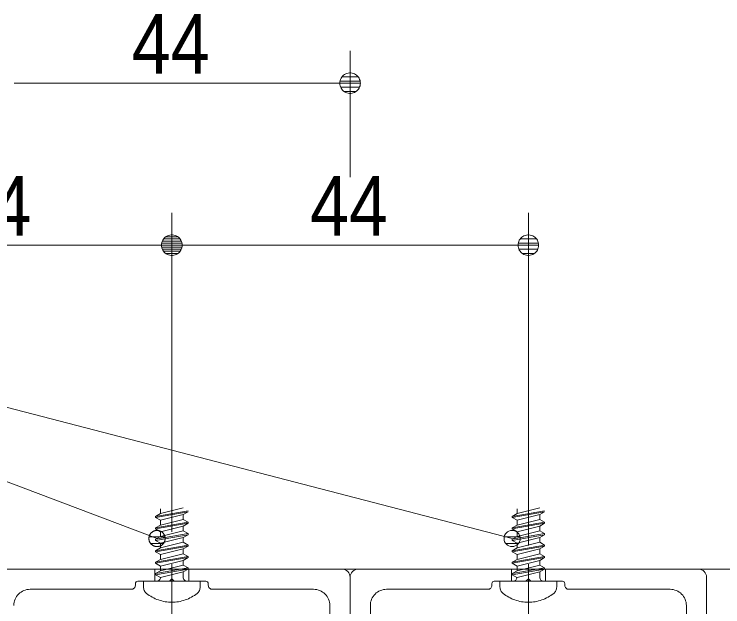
# Model space of a CAD drawing. Units: millimetres, scale not verified. Extents: x -6062 to 6062, y -3045 to 3045.
# Drawn here: x 1103.4 to 1540.7, y 1016.9 to 1382.8 of the extents above; entities that cross this region are included whole.
import ezdxf
from ezdxf.enums import TextEntityAlignment as Align

# ---------------------------------------------------------------- set-up
doc = ezdxf.new("R2010")
doc.units = ezdxf.units.MM
doc.header["$LTSCALE"] = 20
for name, color, linetype, lineweight in [('0-1_3一般', 7, 'Continuous', 9), ('0-2_2寸法-1', 7, 'Continuous', 9), ('0-3_0', 7, 'Continuous', 9), ('0-4_2寸法-3', 7, 'Continuous', 9)]:
    doc.layers.add(name, color=color, linetype=linetype, lineweight=lineweight)
doc.styles.add('ＭＳ Ｐゴシック', font='')
doc.styles.get('ＭＳ Ｐゴシック').set_extended_font_data('MS PGothic')

# ---------------------------------------------------------------- blocks, each defined once
blk = doc.blocks.new('グループ-23')
at = {"layer": '0-1_3一般'}
blk.add_line((49513.7, 20804.9), (71363.7, 20804.9), dxfattribs=at)
blk = doc.blocks.new('グループ-71')
at = {"layer": '0-1_3一般'}
for p, q in [((64363.7, 21525.6), (63963.7, 21454.9)), ((64303.7, 21560.2), (64023.7, 21489.5)), ((64023.7, 21548.3), (64023.7, 21489.5)), ((63963.7, 21441.6), (64363.7, 21512.2)), ((63963.7, 21454.9), (64023.7, 21489.5)), ((63963.7, 21441.6), (63963.7, 21454.9)), ((63963.7, 21441.6), (64023.7, 21406.9)), ((64023.7, 21406.9), (64303.7, 21477.6)), ((64303.7, 21477.6), (64363.7, 21512.2)), ((64303.7, 21477.6), (64303.7, 21418.9)), ((63963.7, 21300.2), (64363.7, 21370.9)), ((64303.7, 21418.9), (64023.7, 21348.2)), ((64023.7, 21406.9), (64023.7, 21348.2)), ((64363.7, 21384.2), (64303.7, 21418.9)), ((64303.7, 21336.3), (64363.7, 21370.9)), ((64363.7, 21370.9), (64363.7, 21384.2)), ((63963.7, 21300.2), (63963.7, 21313.6)), ((64023.7, 21265.6), (64023.7, 21206.9)), ((64303.7, 21336.3), (64303.7, 21277.5)), ((64363.7, 21242.9), (63963.7, 21172.2)), ((63963.7, 21172.2), (64023.7, 21206.9)), ((63963.7, 21158.9), (63963.7, 21172.2)), ((64023.7, 21124.3), (64303.7, 21194.9)), ((64303.7, 21194.9), (64363.7, 21229.6)), ((64303.7, 21194.9), (64303.7, 21136.2)), ((63963.7, 21158.9), (64023.7, 21124.3)), ((63963.7, 21017.6), (64363.7, 21088.2)), ((64303.7, 21136.2), (64023.7, 21065.5)), ((64023.7, 21124.3), (64023.7, 21065.5)), ((64363.7, 21101.6), (64303.7, 21136.2)), ((64303.7, 21053.6), (64363.7, 21088.2)), ((64363.7, 21088.2), (64363.7, 21101.6)), ((63963.7, 21017.6), (63963.7, 21030.9)), ((64303.7, 21053.6), (64303.7, 20994.9)), ((64363.7, 20960.2), (63963.7, 20889.6)), ((63963.7, 20889.6), (64023.7, 20924.2)), ((64023.7, 20982.9), (64023.7, 20924.2)), ((64023.7, 20841.6), (64303.7, 20912.3)), ((64303.7, 20912.3), (64363.7, 20946.9)), ((64303.7, 20912.3), (64303.7, 20853.5)), ((63963.7, 20876.2), (63963.7, 20889.6)), ((63963.7, 20876.2), (64023.7, 20841.6)), ((64303.7, 20853.5), (64023.7, 20782.9)), ((64023.7, 20841.6), (64023.7, 20782.9)), ((64363.7, 20818.9), (64303.7, 20853.5)), ((64363.7, 20805.6), (64363.7, 20818.9)), ((63963.7, 20734.9), (64363.7, 20805.6)), ((63963.7, 20734.9), (63963.7, 20748.2)), ((63963.7, 20734.9), (64023.5, 20700.4)), ((64023.7, 20700.3), (64303.7, 20770.9)), ((64303.7, 20770.9), (64363.7, 20805.6)), ((64303.7, 20770.9), (64303.7, 20704.9)), ((63813.7, 20654.9), (63973.7, 20654.9)), ((63813.7, 20582.7), (63813.7, 20654.9)), ((64023.5, 20700.4), (64023.7, 20700.3)), ((64513.7, 20654.9), (64513.7, 20582.7)), ((64163.7, 20394.9), (64163.7, 20346.6))]:
    blk.add_line(p, q, dxfattribs=at)
for points in [[(64363.7, 21384.2), (63963.7, 21313.6), (64023.7, 21348.2)], [(63963.7, 21300.2), (64023.7, 21265.6), (64303.7, 21336.3)], [(64363.7, 21242.9), (64303.7, 21277.5), (64023.7, 21206.9)], [(63963.7, 21158.9), (64363.7, 21229.6), (64363.7, 21242.9)], [(64363.7, 21101.6), (63963.7, 21030.9), (64023.7, 21065.5)], [(63963.7, 21017.6), (64023.7, 20982.9), (64303.7, 21053.6)], [(64363.7, 20960.2), (64303.7, 20994.9), (64023.7, 20924.2)], [(63963.7, 20876.2), (64363.7, 20946.9), (64363.7, 20960.2)], [(64363.7, 20818.9), (63963.7, 20748.2), (64023.7, 20782.9)], [(63973.7, 20654.9), (64353.7, 20654.9), (64513.7, 20654.9)]]:
    blk.add_lwpolyline(points, dxfattribs=at)
for centre, radius, start, end in [((63973.7, 20704.9), 50, 270, 312.40515), ((63973.7, 20704.9), 50, 312.40515, 354.8103), ((64353.7, 20704.9), 50, 180, 225), ((64353.7, 20704.9), 50, 225, 270), ((63913.7, 20582.7), 100, 180, 205.65891), ((64413.7, 20582.7), 100, 334.34109, 0), ((63913.7, 20582.7), 100, 205.65891, 231.31781), ((64163.7, 20894.9), 500, 231.31781, 250.65891), ((64163.7, 20894.9), 500, 289.34109, 308.68219), ((64413.7, 20582.7), 100, 308.68219, 334.34109), ((64163.7, 20894.9), 500, 250.65891, 270), ((64163.7, 20894.9), 500, 270, 289.34109)]:
    blk.add_arc(centre, radius, start, end, dxfattribs=at)
blk = doc.blocks.new('グループ-72')
at = {"layer": '0-1_3一般'}
for p, q in [((64163.7, 20865.9), (64163.7, 12530.1)), ((62063.7, 20804.9), (62063.9, 20804.9)), ((63953.7, 20804.9), (62063.7, 20804.9)), ((63953.7, 20654.9), (63953.7, 20804.9)), ((64373.7, 20804.9), (63953.7, 20804.9)), ((64373.7, 20654.9), (64373.7, 20804.9)), ((66263.7, 20804.9), (64373.7, 20804.9)), ((61963.7, 20704.9), (61963.9, 20704.9)), ((61963.7, 20704.9), (61963.7, 17604.9)), ((63743.7, 20654.9), (63743.9, 20654.9)), ((63743.7, 20654.9), (63953.7, 20654.9)), ((63953.7, 20654.9), (64133.7, 20654.9)), ((64163.7, 20684.9), (64163.9, 20684.9)), ((64193.7, 20654.9), (64193.9, 20654.9)), ((64193.7, 20654.9), (64373.7, 20654.9)), ((64373.7, 20654.9), (64583.7, 20654.9)), ((66363.7, 20704.9), (66363.9, 20704.9)), ((66363.7, 17604.9), (66363.7, 20704.9)), ((62413.7, 20554.9), (63663.7, 20554.9)), ((63713.7, 20624.9), (63713.9, 20624.9)), ((63713.7, 20604.9), (63713.7, 20624.9)), ((64613.7, 20624.9), (64613.9, 20624.9)), ((64613.7, 20624.9), (64613.7, 20604.9)), ((64663.7, 20554.9), (65913.7, 20554.9)), ((62213.7, 19864.9), (62213.7, 20354.9)), ((66113.7, 20354.9), (66113.7, 19864.9))]:
    blk.add_line(p, q, dxfattribs=at)
blk.add_lwpolyline([(64133.7, 20654.9), (64163.7, 20684.9), (64193.7, 20654.9)], dxfattribs=at)
for centre, radius, start, end in [((62063.7, 20704.9), 100, 135, 180), ((62063.7, 20704.9), 100, 90, 135), ((66263.7, 20704.9), 100, 45, 90), ((66263.7, 20704.9), 100, 0, 45), ((63743.7, 20624.9), 30, 135, 180), ((63743.7, 20624.9), 30, 90, 135), ((64583.7, 20624.9), 30, 45, 90), ((64583.7, 20624.9), 30, 0, 45), ((62413.7, 20354.9), 200, 90, 135), ((63663.7, 20604.9), 50, 270, 315), ((63663.7, 20604.9), 50, 315, 0), ((64663.7, 20604.9), 50, 180, 225), ((64663.7, 20604.9), 50, 225, 270), ((65913.7, 20354.9), 200, 45, 90), ((62413.7, 20354.9), 200, 135, 180), ((65913.7, 20354.9), 200, 0, 45)]:
    blk.add_arc(centre, radius, start, end, dxfattribs=at)
blk = doc.blocks.new('グループ-105')
at = {"layer": '0-1_3一般'}
for p, q in [((59763.7, 20865.9), (59763.7, 12530.1)), ((59553.7, 20804.9), (57663.7, 20804.9)), ((59973.7, 20804.9), (59553.7, 20804.9)), ((59553.7, 20654.9), (59553.7, 20804.9)), ((61863.7, 20804.9), (59973.7, 20804.9)), ((59343.7, 20654.9), (59343.9, 20654.9)), ((59343.7, 20654.9), (59553.7, 20654.9)), ((59553.7, 20654.9), (59733.7, 20654.9)), ((59733.7, 20654.9), (59763.7, 20684.9)), ((59763.7, 20684.9), (59763.9, 20684.9)), ((59763.7, 20684.9), (59793.7, 20654.9)), ((59793.7, 20654.9), (59793.9, 20654.9)), ((59973.7, 20654.9), (60183.7, 20654.9)), ((61963.7, 20704.9), (61963.9, 20704.9)), ((61963.7, 17604.9), (61963.7, 20704.9)), ((58013.7, 20554.9), (59263.7, 20554.9)), ((59313.7, 20624.9), (59313.9, 20624.9)), ((59313.7, 20604.9), (59313.7, 20624.9)), ((60213.7, 20624.9), (60213.9, 20624.9)), ((60213.7, 20624.9), (60213.7, 20604.9)), ((60263.7, 20554.9), (61513.7, 20554.9)), ((61713.7, 20354.9), (61713.7, 19864.9))]:
    blk.add_line(p, q, dxfattribs=at)
blk.add_lwpolyline([(59793.7, 20654.9), (59973.7, 20654.9), (59973.7, 20804.9)], dxfattribs=at)
for centre, radius, start, end in [((61863.7, 20704.9), 100, 45, 90), ((61863.7, 20704.9), 100, 0, 45), ((59343.7, 20624.9), 30, 135, 180), ((59343.7, 20624.9), 30, 90, 135), ((60183.7, 20624.9), 30, 45, 90), ((60183.7, 20624.9), 30, 0, 45), ((58013.7, 20354.9), 200, 90, 135), ((59263.7, 20604.9), 50, 270, 315), ((59263.7, 20604.9), 50, 315, 0), ((60263.7, 20604.9), 50, 180, 225), ((60263.7, 20604.9), 50, 225, 270), ((61513.7, 20354.9), 200, 45, 90), ((58013.7, 20354.9), 200, 135, 180), ((61513.7, 20354.9), 200, 0, 45)]:
    blk.add_arc(centre, radius, start, end, dxfattribs=at)
blk = doc.blocks.new('グループ-107')
at = {"layer": '0-1_3一般'}
for p, q in [((59903.7, 21560.2), (59623.7, 21489.5)), ((59623.7, 21548.3), (59623.7, 21489.5)), ((59563.7, 21441.6), (59963.7, 21512.2)), ((59563.7, 21441.6), (59563.7, 21454.9)), ((59903.7, 21477.6), (59963.7, 21512.2)), ((59903.7, 21477.6), (59903.7, 21418.9)), ((59963.7, 21384.2), (59563.7, 21313.6)), ((59563.7, 21313.6), (59623.7, 21348.2)), ((59623.7, 21406.9), (59623.7, 21348.2)), ((59903.7, 21336.3), (59963.7, 21370.9)), ((59563.7, 21300.2), (59563.7, 21313.6)), ((59563.7, 21300.2), (59623.7, 21265.6)), ((59623.7, 21265.6), (59903.7, 21336.3)), ((59903.7, 21277.5), (59623.7, 21206.9)), ((59623.7, 21265.6), (59623.7, 21206.9)), ((59903.7, 21336.3), (59903.7, 21277.5)), ((59963.7, 21242.9), (59903.7, 21277.5)), ((59563.7, 21158.9), (59963.7, 21229.6)), ((59563.7, 21158.9), (59563.7, 21172.2)), ((59903.7, 21194.9), (59963.7, 21229.6)), ((59903.7, 21194.9), (59903.7, 21136.2)), ((59963.7, 21229.6), (59963.7, 21242.9)), ((59963.7, 21101.6), (59563.7, 21030.9)), ((59623.7, 21124.3), (59623.7, 21065.5)), ((59903.7, 21053.6), (59963.7, 21088.2)), ((59563.7, 21030.9), (59623.7, 21065.5)), ((59563.7, 21017.6), (59563.7, 21030.9)), ((59563.7, 21017.6), (59623.7, 20982.9)), ((59623.7, 20982.9), (59903.7, 21053.6)), ((59903.7, 20994.9), (59623.7, 20924.2)), ((59903.7, 21053.6), (59903.7, 20994.9)), ((59963.7, 20960.2), (59903.7, 20994.9)), ((59563.7, 20876.2), (59963.7, 20946.9)), ((59623.7, 20982.9), (59623.7, 20924.2)), ((59903.7, 20912.3), (59963.7, 20946.9)), ((59903.7, 20912.3), (59903.7, 20853.5)), ((59963.7, 20946.9), (59963.7, 20960.2)), ((59563.7, 20876.2), (59563.7, 20889.6)), ((59963.7, 20818.9), (59563.7, 20748.2)), ((59623.7, 20841.6), (59623.7, 20782.9)), ((59563.7, 20748.2), (59623.7, 20782.9)), ((59563.7, 20734.9), (59563.7, 20748.2)), ((59563.7, 20734.9), (59623.5, 20700.4)), ((59623.7, 20700.3), (59903.7, 20770.9)), ((59903.7, 20770.9), (59963.7, 20805.6)), ((59903.7, 20770.9), (59903.7, 20704.9)), ((59573.7, 20654.9), (59953.7, 20654.9)), ((59623.5, 20700.4), (59623.7, 20700.3)), ((59953.7, 20654.9), (60113.7, 20654.9)), ((60113.7, 20654.9), (60113.7, 20582.7)), ((59763.7, 20394.9), (59763.7, 20346.6))]:
    blk.add_line(p, q, dxfattribs=at)
for points in [[(59963.7, 21525.6), (59563.7, 21454.9), (59623.7, 21489.5)], [(59563.7, 21441.6), (59623.7, 21406.9), (59903.7, 21477.6)], [(59563.7, 21300.2), (59963.7, 21370.9), (59963.7, 21384.2)], [(59963.7, 21384.2), (59903.7, 21418.9), (59623.7, 21348.2)], [(59963.7, 21242.9), (59563.7, 21172.2), (59623.7, 21206.9)], [(59563.7, 21158.9), (59623.7, 21124.3), (59903.7, 21194.9)], [(59563.7, 21017.6), (59963.7, 21088.2), (59963.7, 21101.6)], [(59963.7, 21101.6), (59903.7, 21136.2), (59623.7, 21065.5)], [(59963.7, 20960.2), (59563.7, 20889.6), (59623.7, 20924.2)], [(59563.7, 20876.2), (59623.7, 20841.6), (59903.7, 20912.3)], [(59563.7, 20734.9), (59963.7, 20805.6), (59963.7, 20818.9)], [(59963.7, 20818.9), (59903.7, 20853.5), (59623.7, 20782.9)], [(59413.7, 20582.7), (59413.7, 20654.9), (59573.7, 20654.9)]]:
    blk.add_lwpolyline(points, dxfattribs=at)
for centre, radius, start, end in [((59573.7, 20704.9), 50, 270, 312.40515), ((59573.7, 20704.9), 50, 312.40515, 354.8103), ((59953.7, 20704.9), 50, 180, 225), ((59953.7, 20704.9), 50, 225, 270), ((59513.7, 20582.7), 100, 180, 205.65891), ((60013.7, 20582.7), 100, 334.34109, 0), ((59513.7, 20582.7), 100, 205.65891, 231.31781), ((59763.7, 20894.9), 500, 231.31781, 250.65891), ((59763.7, 20894.9), 500, 289.34109, 308.68219), ((60013.7, 20582.7), 100, 308.68219, 334.34109), ((59763.7, 20894.9), 500, 250.65891, 270), ((59763.7, 20894.9), 500, 270, 289.34109)]:
    blk.add_arc(centre, radius, start, end, dxfattribs=at)
blk = doc.blocks.new('グループ-115')
at = {"layer": '0-1_3一般'}
for name in ['グループ-107', 'グループ-71', 'グループ-105', 'グループ-72']:
    blk.add_blockref(name, (0, 0), dxfattribs=at)
blk = doc.blocks.new('グループ-116')
at = {"layer": '0-1_3一般'}
for name in ['グループ-115', 'グループ-23']:
    blk.add_blockref(name, (0, 0), dxfattribs=at)
blk = doc.blocks.new('_Dot')
at = {"layer": '0-3_0'}
for p, q in [((-10, 0), (-20, 0)), ((9.78, 2), (-9.78, 2)), ((7.99, 6), (-7.99, 6)), ((9.16, -3.98), (-9.16, -3.98)), ((6, -7.98), (-6, -7.98))]:
    blk.add_line(p, q, dxfattribs=at)
for points in [[(10, 0), (9.92, 1.25), (9.69, 2.49), (9.3, 3.68), (8.76, 4.82), (8.09, 5.88), (7.29, 6.85), (6.37, 7.71), (5.36, 8.44), (4.26, 9.05), (3.09, 9.51), (1.87, 9.82), (0.63, 9.98), (-0.63, 9.98), (-1.87, 9.82), (-3.09, 9.51), (-4.26, 9.05), (-5.36, 8.44), (-6.37, 7.71), (-7.29, 6.85), (-8.09, 5.88), (-8.76, 4.82), (-9.3, 3.68), (-9.69, 2.49), (-9.92, 1.25), (-10, 0), (0, 0)], [(-10, 0), (-9.92, -1.25), (-9.69, -2.49), (-9.3, -3.68), (-8.76, -4.82), (-8.09, -5.88), (-7.29, -6.85), (-6.37, -7.71), (-5.36, -8.44), (-4.26, -9.05), (-3.09, -9.51), (-1.87, -9.82), (-0.63, -9.98), (0.63, -9.98), (1.87, -9.82), (3.09, -9.51), (4.26, -9.05), (5.36, -8.44), (6.37, -7.71), (7.29, -6.85), (8.09, -5.88), (8.76, -4.82), (9.3, -3.68), (9.69, -2.49), (9.92, -1.25), (10, 0), (0, 0)]]:
    blk.add_lwpolyline(points, close=True, dxfattribs=at)

msp = doc.modelspace()

# ---------------------------------------------------------------- linework, layer by layer
at = {"layer": '0-2_2寸法-1'}
for p, q in [((1310.68, 1282.25), (1310.68, 1360.25)), ((1103.4, 1340.25), (1297.97, 1340.25)), ((1200.68, 1063.29), (1200.68, 1260.25)), ((1200.68, 1063.29), (1200.68, 1260.25)), ((1420.68, 1054.75), (1420.68, 1260.25)), ((993.4, 1240.25), (1187.97, 1240.25)), ((1407.97, 1240.25), (1213.4, 1240.25))]:
    msp.add_line(p, q, dxfattribs=at)
at = {"layer": '0-4_2寸法-3'}
for p, q in [((712.86, 1240.25), (1191.55, 1059.11)), ((712.86, 1240.25), (1410.68, 1059.11)), ((1191.92, 1064.11), (1191.18, 1064.11)), ((1191.92, 1064.11), (1191.18, 1064.11)), ((1410.86, 1064.11), (1410.51, 1064.11)), ((1410.86, 1064.11), (1410.51, 1064.11)), ((1196.46, 1060.11), (1186.64, 1060.11)), ((1415.58, 1060.11), (1405.79, 1060.11)), ((1195.55, 1056.11), (1187.55, 1056.11)), ((1414.68, 1056.11), (1406.69, 1056.11))]:
    msp.add_line(p, q, dxfattribs=at)
for points in [[(1186.62, 1058.25), (1186.58, 1058.49), (1186.56, 1058.74), (1186.54, 1058.98), (1186.54, 1059.23), (1186.55, 1059.47), (1186.58, 1059.72), (1186.61, 1059.96), (1186.66, 1060.2), (1186.72, 1060.44), (1186.79, 1060.68), (1186.87, 1060.91), (1186.97, 1061.13), (1187.07, 1061.36), (1187.19, 1061.57), (1187.31, 1061.78), (1187.45, 1061.99), (1187.6, 1062.19), (1187.75, 1062.38), (1187.92, 1062.56), (1188.09, 1062.73), (1188.27, 1062.9), (1188.46, 1063.05), (1188.66, 1063.2), (1188.86, 1063.34), (1189.07, 1063.46), (1189.29, 1063.58), (1189.51, 1063.69), (1189.74, 1063.78), (1189.97, 1063.86), (1190.21, 1063.94), (1190.44, 1064), (1190.69, 1064.04), (1190.93, 1064.08), (1191.17, 1064.11), (1191.42, 1064.12), (1191.66, 1064.12), (1191.91, 1064.11), (1192.15, 1064.08), (1192.4, 1064.05)], [(1186.87, 1060.91), (1186.97, 1061.13), (1187.07, 1061.36), (1187.19, 1061.57), (1187.31, 1061.78), (1187.45, 1061.99), (1187.6, 1062.19), (1187.75, 1062.38), (1187.92, 1062.56), (1188.09, 1062.73), (1188.27, 1062.9), (1188.46, 1063.05), (1188.66, 1063.2), (1188.86, 1063.34), (1189.07, 1063.46), (1189.29, 1063.58), (1189.51, 1063.69), (1189.74, 1063.78), (1189.97, 1063.86), (1190.21, 1063.94), (1190.44, 1064), (1190.69, 1064.04), (1190.93, 1064.08), (1191.17, 1064.11), (1191.42, 1064.12), (1191.66, 1064.12), (1191.91, 1064.11), (1192.15, 1064.08), (1192.4, 1064.05), (1192.64, 1064), (1192.88, 1063.94), (1193.11, 1063.87), (1193.34, 1063.79), (1193.57, 1063.69), (1193.79, 1063.59), (1194.01, 1063.47), (1194.22, 1063.35), (1194.43, 1063.21), (1194.62, 1063.06), (1194.81, 1062.91)], [(1192.4, 1064.05), (1192.64, 1064), (1192.88, 1063.94), (1193.11, 1063.87), (1193.34, 1063.79), (1193.57, 1063.69), (1193.79, 1063.59), (1194.01, 1063.47), (1194.22, 1063.35), (1194.43, 1063.21), (1194.62, 1063.06), (1194.81, 1062.91), (1195, 1062.74), (1195.17, 1062.57), (1195.34, 1062.39), (1195.49, 1062.2), (1195.64, 1062), (1195.78, 1061.8), (1195.9, 1061.59), (1196.02, 1061.37), (1196.12, 1061.15), (1196.22, 1060.92), (1196.3, 1060.69), (1196.37, 1060.46), (1196.43, 1060.22), (1196.48, 1059.98), (1196.52, 1059.73), (1196.54, 1059.49), (1196.56, 1059.24), (1196.56, 1059), (1196.54, 1058.75), (1196.52, 1058.51), (1196.48, 1058.26), (1196.44, 1058.02), (1196.38, 1057.78), (1196.31, 1057.55), (1196.22, 1057.32), (1196.13, 1057.09), (1196.03, 1056.87), (1195.91, 1056.65)], [(1194.81, 1062.91), (1195, 1062.74), (1195.17, 1062.57), (1195.34, 1062.39), (1195.49, 1062.2), (1195.64, 1062), (1195.78, 1061.8), (1195.9, 1061.59), (1196.02, 1061.37), (1196.12, 1061.15), (1196.22, 1060.92), (1196.3, 1060.69), (1196.37, 1060.46), (1196.43, 1060.22), (1196.48, 1059.98), (1196.52, 1059.73), (1196.54, 1059.49), (1196.56, 1059.24), (1196.56, 1059), (1196.54, 1058.75), (1196.52, 1058.51), (1196.48, 1058.26), (1196.44, 1058.02), (1196.38, 1057.78), (1196.31, 1057.55), (1196.22, 1057.32), (1196.13, 1057.09), (1196.03, 1056.87), (1195.91, 1056.65), (1195.78, 1056.44), (1195.65, 1056.24), (1195.5, 1056.04), (1195.35, 1055.85), (1195.18, 1055.67), (1195.01, 1055.49), (1194.83, 1055.33), (1194.64, 1055.17), (1194.44, 1055.02), (1194.24, 1054.89), (1194.02, 1054.76)], [(1187.76, 1055.84), (1187.61, 1056.02), (1187.46, 1056.22), (1187.32, 1056.43), (1187.2, 1056.64), (1187.08, 1056.85), (1186.97, 1057.08), (1186.88, 1057.3), (1186.8, 1057.53), (1186.73, 1057.77), (1186.67, 1058.01), (1186.62, 1058.25), (1186.58, 1058.49), (1186.56, 1058.74), (1186.54, 1058.98), (1186.54, 1059.23), (1186.55, 1059.47), (1186.58, 1059.72), (1186.61, 1059.96), (1186.66, 1060.2), (1186.72, 1060.44), (1186.79, 1060.68), (1186.87, 1060.91)], [(1194.02, 1054.76), (1193.81, 1054.64), (1193.59, 1054.54), (1193.36, 1054.44), (1193.13, 1054.36), (1192.89, 1054.29), (1192.65, 1054.23), (1192.41, 1054.18), (1192.17, 1054.14), (1191.93, 1054.12), (1191.68, 1054.11), (1191.43, 1054.11), (1191.19, 1054.12), (1190.94, 1054.14), (1190.7, 1054.18), (1190.46, 1054.22), (1190.22, 1054.28), (1189.99, 1054.35), (1189.75, 1054.44), (1189.53, 1054.53), (1189.31, 1054.64), (1189.09, 1054.75), (1188.88, 1054.88), (1188.67, 1055.01), (1188.48, 1055.16), (1188.28, 1055.32), (1188.1, 1055.48), (1187.93, 1055.65), (1187.76, 1055.84), (1187.61, 1056.02), (1187.46, 1056.22), (1187.32, 1056.43), (1187.2, 1056.64), (1187.08, 1056.85), (1186.97, 1057.08), (1186.88, 1057.3), (1186.8, 1057.53), (1186.73, 1057.77), (1186.67, 1058.01), (1186.62, 1058.25)], [(1195.91, 1056.65), (1195.78, 1056.44), (1195.65, 1056.24), (1195.5, 1056.04), (1195.35, 1055.85), (1195.18, 1055.67), (1195.01, 1055.49), (1194.83, 1055.33), (1194.64, 1055.17), (1194.44, 1055.02), (1194.24, 1054.89), (1194.02, 1054.76), (1193.81, 1054.64), (1193.59, 1054.54), (1193.36, 1054.44), (1193.13, 1054.36), (1192.89, 1054.29), (1192.65, 1054.23), (1192.41, 1054.18), (1192.17, 1054.14), (1191.93, 1054.12), (1191.68, 1054.11), (1191.43, 1054.11), (1191.19, 1054.12), (1190.94, 1054.14), (1190.7, 1054.18), (1190.46, 1054.22), (1190.22, 1054.28), (1189.99, 1054.35), (1189.75, 1054.44), (1189.53, 1054.53), (1189.31, 1054.64), (1189.09, 1054.75), (1188.88, 1054.88), (1188.67, 1055.01), (1188.48, 1055.16), (1188.28, 1055.32), (1188.1, 1055.48), (1187.93, 1055.65), (1187.76, 1055.84)]]:
    msp.add_lwpolyline(points, dxfattribs=at)
msp.add_circle((1410.68, 1059.11), 5.01, dxfattribs=at)
msp.add_circle((1410.68, 1059.11), 5.01, dxfattribs=at)

# ---------------------------------------------------------------- block references
at = {"layer": '0-1_3一般', "xscale": 0.05, "yscale": 0.05}
msp.add_blockref('グループ-116', (-1787.5, 0), dxfattribs=at)
at = {"layer": '0-2_2寸法-1', "xscale": 0.6356201, "yscale": 0.6356201}
for p in [(1310.68, 1340.25), (1200.68, 1240.25), (1420.68, 1240.25)]:
    msp.add_blockref('_Dot', p, dxfattribs=at)
at = {"layer": '0-2_2寸法-1', "xscale": 0.6356201, "yscale": 0.6356201, "rotation": 180}
msp.add_blockref('_Dot', (1200.68, 1240.25), dxfattribs=at)

# ---------------------------------------------------------------- texts
at = {"layer": '0-2_2寸法-1', "style": 'ＭＳ Ｐゴシック', "width": 0.9}
for p in [(1175.99, 1335.19), (1065.99, 1235.19), (1285.99, 1235.19)]:
    msp.add_text('44', height=36.66, dxfattribs=at).set_placement(p, align=Align.BOTTOM_LEFT)

doc.saveas('drawing.dxf')
